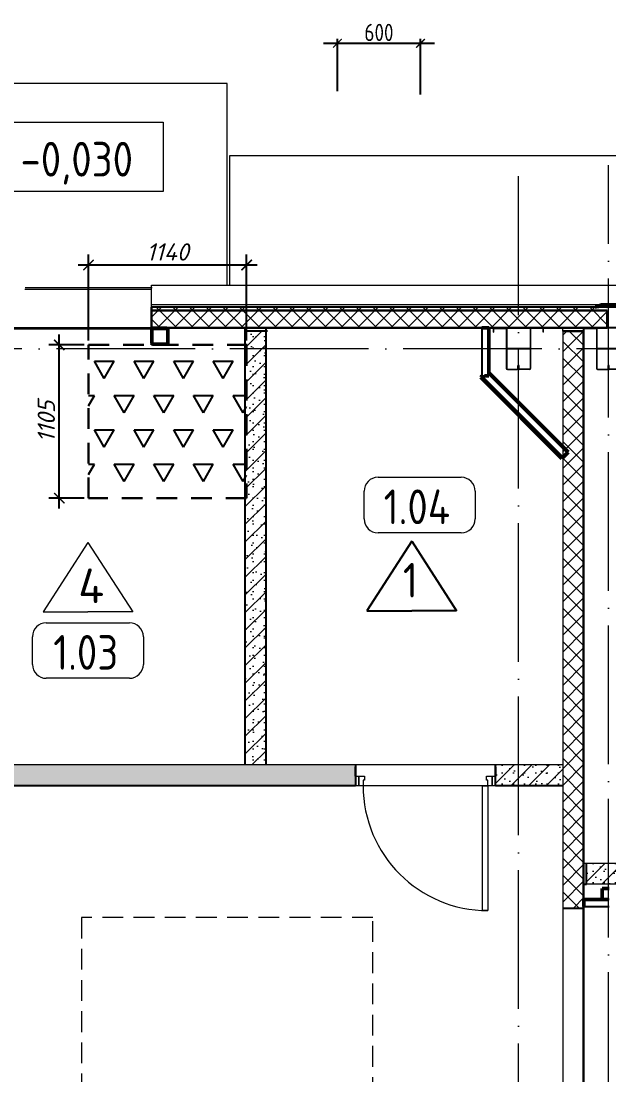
# Model space of a CAD drawing. Header units: millimetres. Extents: x 2559584 to 2748503, y -688364 to -611007.
# Drawn here: x 2691550 to 2695788, y -634780 to -627184 of the extents above; entities that cross this region are included whole.
import ezdxf

# ---------------------------------------------------------------- set-up
doc = ezdxf.new("R2010")
doc.units = ezdxf.units.MM
doc.header["$LTSCALE"] = 50
for name, pattern in [('_ШПТ__20_т__2_5__Линия сетки', [25, 20, -2.5, 0, -2.5]), ('_ШТР__3__1_5_', [4.5, 3, -1.5]), ('_ШТР__3__2__Невидимые', [5, 3, -2]), ('CENTER', [50.8, 31.75, -6.35, 6.35, -6.35]), ('невидимаяX2', [19.05, 12.7, -6.35])]:
    doc.linetypes.add(name, pattern=pattern)
doc.layers.get('Defpoints').update_dxf_attribs({"color": 4})
doc.layers.add('_1-1_ Внутренние стены', color=7, linetype='Continuous')
doc.layers.add('расположение плит', color=7, linetype='Continuous')
for name, color, linetype, lineweight in [('A-Wall', 113, 'Continuous', 50), ('G-ANNO-TTLB', 7, 'Continuous', 30), ('Высотные отметки', 7, 'Continuous', 9), ('Марки помещений', 7, 'Continuous', 20), ('Обобщенные модели', 7, 'Continuous', 18), ('ОСИ', 251, 'CENTER', 18), ('Перекрытия', 7, 'Continuous', 18), ('Размерные', 45, 'Continuous', 15), ('Стены', 7, 'Continuous', 18), ('Стены разрез', 7, 'Continuous', 30), ('Стены штриховка', 7, 'Continuous', 30), ('Типовые аннотации', 7, 'Continuous', 18)]:
    doc.layers.add(name, color=color, linetype=linetype, lineweight=lineweight)
doc.layers.add('Вспомогательные', color=6, linetype='Continuous', plot=False)
for name, color, linetype, lineweight, true_color in [('Двери', 7, 'Continuous', 9, 0x804000), ('Каркас_Импост', 7, 'Continuous', 9, 0x804000), ('Линии', 7, 'Continuous', 9, 0x00a600), ('Монтажный зазор', 7, 'Continuous', 9, 0x804000), ('Несущие колонны', 7, 'Continuous', 18, 0x800040), ('Панель', 7, 'Continuous', 9, 0x804000)]:
    doc.layers.add(name, color=color, linetype=linetype, lineweight=lineweight, true_color=true_color)
doc.styles.add('_PP_Text Style', font='isocpeur.ttf', dxfattribs={"width": 0.8})
doc.styles.add('GOST 2.304 type A', font='isocpeur.ttf')
doc.styles.add('GOST Common_1', font='GOST_Common.ttf', dxfattribs={"width": 0.9, "height": 250})
doc.styles.add('SPDS', font='isocpeui.ttf')
doc.dimstyles.new('_PP_DIM Style', dxfattribs={"dimtxt": 2.5, "dimasz": 2.5, "dimexe": 1.25, "dimexo": 0.625, "dimtad": 1, "dimdec": 0, "dimrnd": 0.001, "dimtxsty": '_PP_Text Style', "dimblk": 'ARCHTICK', "dimcen": 2.5, "dimdle": 2, "dimadec": 0, "dimazin": 2, "dimtfac": 0.75, "dimtdec": 0, "dimtmove": 0, "dimatfit": 3, "dimfxl": 1, "dimtolj": 1, "dimarcsym": 0})
doc.dimstyles.new('м 50', dxfattribs={"dimscale": 50, "dimtxt": 2, "dimasz": 1.5, "dimexe": 1.5, "dimexo": 0.625, "dimtad": 1, "dimdec": 0, "dimtxsty": 'SPDS', "dimblk": 'ARCHTICK', "dimcen": 2.5, "dimdle": 1.5, "dimclrd": 256, "dimclre": 256, "dimclrt": 256, "dimadec": 0, "dimazin": 0, "dimtfac": 1, "dimtdec": 0, "dimtmove": 1, "dimatfit": 3, "dimldrblk": 'OPEN30', "dimfxl": 1, "dimarcsym": 0})

# ---------------------------------------------------------------- blocks, each defined once
blk = doc.blocks.new('_ARCHTICK')
at = {"color": 0, "linetype": 'ByBlock', "const_width": 0.15}
blk.add_lwpolyline([(-0.5, -0.5), (0.5, 0.5)], dxfattribs=at)
blk = doc.blocks.new('*D644')
at = {"lineweight": -2, "transparency": 16777216}
for p, q in [((2692004.2, -629517.9), (2691750.3, -629517.9)), ((2691825.3, -630697.9), (2691825.3, -629442.9)), ((2692004.2, -630622.9), (2691750.3, -630622.9))]:
    blk.add_line(p, q, dxfattribs=at)
at = {"layer": 'Defpoints', "color": 0, "transparency": 16777216}
for p in [(2691825.3, -629517.9), (2692035.5, -629517.9), (2692035.5, -630622.9)]:
    blk.add_point(p, dxfattribs=at)
at = {"lineweight": -2, "transparency": 16777216, "xscale": 75, "yscale": 75, "zscale": 75}
for p, rotation in [((2691825.3, -629517.9), 90), ((2691825.3, -630622.9), 270)]:
    blk.add_blockref('_ARCHTICK', p, dxfattribs=dict(at, rotation=rotation))
at = {"transparency": 16777216, "insert": (2691731.5, -630070.4), "char_height": 125, "attachment_point": 5, "rotation": 90, "style": 'SPDS'}
blk.add_mtext('1105', dxfattribs=at)
blk = doc.blocks.new('_OPEN30')
at = {"color": 0, "linetype": 'ByBlock'}
for p, q in [((-1, 0.27), (0, 0)), ((0, 0), (-1, -0.27)), ((0, 0), (-1, 0))]:
    blk.add_line(p, q, dxfattribs=at)
blk = doc.blocks.new('*D645')
at = {"lineweight": -2, "transparency": 16777216}
for p, q in [((2692035.5, -629486.6), (2692035.5, -628866.7)), ((2693175.5, -629486.6), (2693175.5, -628866.7)), ((2691960.5, -628941.7), (2693250.5, -628941.7))]:
    blk.add_line(p, q, dxfattribs=at)
at = {"layer": 'Defpoints', "color": 0, "transparency": 16777216}
for p in [(2693175.5, -628941.7), (2692035.5, -629517.9), (2693175.5, -629517.9)]:
    blk.add_point(p, dxfattribs=at)
at = {"lineweight": -2, "transparency": 16777216, "xscale": 75, "yscale": 75, "zscale": 75, "rotation": 180}
blk.add_blockref('_ARCHTICK', (2692035.5, -628941.7), dxfattribs=at)
at = {"lineweight": -2, "transparency": 16777216, "xscale": 75, "yscale": 75, "zscale": 75}
blk.add_blockref('_ARCHTICK', (2693175.5, -628941.7), dxfattribs=at)
at = {"transparency": 16777216, "insert": (2692605.5, -628847.9), "char_height": 125, "attachment_point": 5, "style": 'SPDS'}
blk.add_mtext('1140', dxfattribs=at)
blk = doc.blocks.new('243_КолоннаНесущая_Труба_ГОСТ 30245-2003 - 120x120x5-V6-_О__L1_0_000_')
at = {"layer": 'Несущие колонны', "color": 7, "lineweight": 40}
for p, q in [((-60, 51), (-60, -51)), ((-55, -51), (-55, 51)), ((51, 60), (-51, 60)), ((-51, 55), (51, 55)), ((55, 51), (55, -51)), ((60, -51), (60, 51)), ((51, -55), (-51, -55)), ((-51, -60), (51, -60))]:
    blk.add_line(p, q, dxfattribs=at)
for centre, radius, start, end in [((-51, 51), 9, 90, 180), ((-51, 51), 4, 90, 180), ((51, 51), 9, 0, 90), ((51, 51), 4, 0, 90), ((-51, -51), 9, 180, 270), ((-51, -51), 4, 180, 270), ((51, -51), 4, 270, 0), ((51, -51), 9, 270, 360)]:
    blk.add_arc(centre, radius, start, end, dxfattribs=at)
blk = doc.blocks.new('190_ФЭ_Цоколь_Типовой - ФЭ-Ц1_140х80-1287199-_О__L1_0_000_')
at = {"layer": 'Обобщенные модели', "color": 0}
for p, q in [((11705, 12433.1), (33695, 12433.1)), ((11705, 12415), (11705, 12433.1)), ((11705, 12294.9), (11705, 12415)), ((11705, 12294.9), (14945, 12294.9)), ((11705, 12280.6), (11705, 12294.9)), ((11705, 12280.6), (14930.8, 12280.6)), ((11705, 12277.7), (11705, 12280.6)), ((11705, 12277.7), (14902.3, 12277.7)), ((11705, 12275.1), (11705, 12277.7)), ((11705, 12275.1), (14902.1, 12275.1)), ((14912, 12275.1), (15088, 12275.1)), ((14929.1, 12277.7), (15070.9, 12277.7)), ((14932, 12280.6), (15068, 12280.6))]:
    blk.add_line(p, q, dxfattribs=at)
blk = doc.blocks.new('190_ФЭ_Стена_Стык вертикальный - ФЭ-C1_110-1293508-_О__L1_0_000_')
at = {"layer": 'Обобщенные модели', "lineweight": 9}
h = blk.add_hatch(dxfattribs=at)
h.set_pattern_fill('FP_7', color=256, style=0, pattern_type=2)
h.set_pattern_definition([(45, (0, 0), (-106.066, 106.066), [])])
h.paths.add_polyline_path([(14912, 12275), (14912, 12276), (14902, 12275)], flags=0)
h.paths.add_polyline_path([(15098, 12275), (15097, 12276), (15088, 12275)], flags=0)
h.paths.add_polyline_path([(15097, 12277), (15098, 12278), (15072, 12278), (15055, 12295), (14945, 12295), (14928, 12278), (14928.4, 12277), (14945.4, 12294), (15054.6, 12294), (15071.6, 12277)], flags=0)
at = {"layer": 'Обобщенные модели', "lineweight": 40}
for p, q in [((14928, 12278), (14902, 12278)), ((14902, 12278), (14902, 12275)), ((14902, 12275), (14912, 12275)), ((14903, 12276), (14903, 12277)), ((14903, 12277), (14928.4, 12277)), ((14912, 12276), (14903, 12276)), ((14912, 12275), (14912, 12276)), ((14945, 12295), (14928, 12278)), ((14928.4, 12277), (14945.4, 12294)), ((15055, 12295), (14945, 12295)), ((14945.4, 12294), (15054.6, 12294)), ((15054.6, 12294), (15071.6, 12277)), ((15072, 12278), (15055, 12295)), ((15071.6, 12277), (15097, 12277)), ((15098, 12278), (15072, 12278)), ((15097, 12276), (15088, 12276)), ((15088, 12276), (15088, 12275)), ((15088, 12275), (15098, 12275)), ((15097, 12277), (15097, 12276)), ((15098, 12275), (15098, 12278))]:
    blk.add_line(p, q, dxfattribs=at)
blk = doc.blocks.new('050_Марка_Помещение_ОдноЗначение - Номер в прямоугольнике-676399-_О__L1_0_000_')
at = {"layer": 'Типовые аннотации', "color": 0, "lineweight": 9}
for p, q in [((-3, 2), (3, 2)), ((-4, -1), (-4, 1)), ((4, 1), (4, -1)), ((3, -2), (-3, -2))]:
    blk.add_line(p, q, dxfattribs=at)
for centre, start, end in [((-3, 1), 90, 180), ((3, 1), 360, 90), ((-3, -1), 180, 270), ((3, -1), 270, 0)]:
    blk.add_arc(centre, 1, start, end, dxfattribs=at)
blk = doc.blocks.new('Высотные отметки - Рамка-5093-_О__L1_0_000_')
at = {"layer": 'Типовые аннотации', "color": 0, "lineweight": 9}
for p, q in [((-6, 0), (-6, 5)), ((-6, 5), (6, 5)), ((6, 5), (6, 0)), ((6, 0), (-6, 0))]:
    blk.add_line(p, q, dxfattribs=at)
blk = doc.blocks.new('к3')
at = {"color": 0, "linetype": 'ByBlock', "lineweight": -2, "ltscale": 200}
for p, q in [((4147417.8, 542805.7), (4147417.8, 542828.2)), ((4147417.8, 542805.7), (4147420.8, 542805.7)), ((4147420.8, 542805.7), (4147420.8, 542828.2)), ((4147425.8, 542836.2), (4147504.8, 542836.2)), ((4147425.8, 542833.2), (4147504.8, 542833.2)), ((4147509.8, 542828.2), (4147509.8, 542544.2)), ((4147512.8, 542828.2), (4147512.8, 542544.2)), ((4147682.8, 542828.2), (4147682.8, 542544.2)), ((4147685.8, 542828.2), (4147685.8, 542544.2)), ((4147769.8, 542836.2), (4147690.8, 542836.2)), ((4147769.8, 542833.2), (4147690.8, 542833.2)), ((4147774.8, 542805.7), (4147774.8, 542828.2)), ((4147777.8, 542805.7), (4147774.8, 542805.7)), ((4147777.8, 542805.7), (4147777.8, 542828.2)), ((4147517.8, 542539.2), (4147588.8, 542539.2)), ((4147593.8, 542544.2), (4147593.8, 542566.7)), ((4147593.8, 542566.7), (4147596.8, 542566.7)), ((4147596.8, 542544.2), (4147596.8, 542566.7)), ((4147598.8, 542544.2), (4147598.8, 542566.7)), ((4147601.8, 542566.7), (4147598.8, 542566.7)), ((4147601.8, 542544.2), (4147601.8, 542566.7)), ((4147677.8, 542539.2), (4147606.8, 542539.2)), ((4147517.8, 542536.2), (4147588.8, 542536.2)), ((4147677.8, 542536.2), (4147606.8, 542536.2))]:
    blk.add_line(p, q, dxfattribs=at)
for centre, radius, start, end in [((4147425.8, 542828.2), 8, 90, 180), ((4147425.8, 542828.2), 5, 90, 180), ((4147504.8, 542828.2), 8, 0, 90), ((4147504.8, 542828.2), 5, 0, 90), ((4147690.8, 542828.2), 8, 90, 180), ((4147690.8, 542828.2), 5, 90, 180), ((4147769.8, 542828.2), 8, 0, 90), ((4147769.8, 542828.2), 5, 0, 90), ((4147517.8, 542544.2), 8, 180, 270), ((4147517.8, 542544.2), 5, 180, 270), ((4147588.8, 542544.2), 8, 270, 0), ((4147588.8, 542544.2), 5, 270, 0), ((4147606.8, 542544.2), 8, 180, 270), ((4147606.8, 542544.2), 5, 180, 270), ((4147677.8, 542544.2), 5, 270, 0), ((4147677.8, 542544.2), 8, 270, 0)]:
    blk.add_arc(centre, radius, start, end, dxfattribs=at)
at = {"layer": 'Вспомогательные', "color": 0, "ltscale": 10}
for p, q in [((4147690.3, 542836.2), (4147505.3, 542836.2)), ((4147682.8, 542686.2), (4147512.8, 542686.2))]:
    blk.add_line(p, q, dxfattribs=at)
blk = doc.blocks.new('к1')
at = {"color": 0, "linetype": 'ByBlock', "lineweight": -2, "ltscale": 200}
for p, q in [((4142417.8, 542805.7), (4142417.8, 542828.2)), ((4142417.8, 542805.7), (4142420.8, 542805.7)), ((4142420.8, 542805.7), (4142420.8, 542828.2)), ((4142425.8, 542836.2), (4142504.8, 542836.2)), ((4142425.8, 542833.2), (4142504.8, 542833.2)), ((4142509.8, 542828.2), (4142509.8, 542544.2)), ((4142512.8, 542828.2), (4142512.8, 542544.2)), ((4142682.8, 542828.2), (4142682.8, 542544.2)), ((4142685.8, 542828.2), (4142685.8, 542544.2)), ((4142769.8, 542836.2), (4142690.8, 542836.2)), ((4142769.8, 542833.2), (4142690.8, 542833.2)), ((4142774.8, 542805.7), (4142774.8, 542828.2)), ((4142777.8, 542805.7), (4142774.8, 542805.7)), ((4142777.8, 542805.7), (4142777.8, 542828.2)), ((4142517.8, 542539.2), (4142588.8, 542539.2)), ((4142593.8, 542544.2), (4142593.8, 542566.7)), ((4142593.8, 542566.7), (4142596.8, 542566.7)), ((4142596.8, 542544.2), (4142596.8, 542566.7)), ((4142598.8, 542544.2), (4142598.8, 542566.7)), ((4142601.8, 542566.7), (4142598.8, 542566.7)), ((4142601.8, 542544.2), (4142601.8, 542566.7)), ((4142677.8, 542539.2), (4142606.8, 542539.2)), ((4142517.8, 542536.2), (4142588.8, 542536.2)), ((4142677.8, 542536.2), (4142606.8, 542536.2))]:
    blk.add_line(p, q, dxfattribs=at)
for centre, radius, start, end in [((4142425.8, 542828.2), 8, 90, 180), ((4142425.8, 542828.2), 5, 90, 180), ((4142504.8, 542828.2), 8, 0, 90), ((4142504.8, 542828.2), 5, 0, 90), ((4142690.8, 542828.2), 8, 90, 180), ((4142690.8, 542828.2), 5, 90, 180), ((4142769.8, 542828.2), 8, 0, 90), ((4142769.8, 542828.2), 5, 0, 90), ((4142517.8, 542544.2), 8, 180, 270), ((4142517.8, 542544.2), 5, 180, 270), ((4142588.8, 542544.2), 8, 270, 0), ((4142588.8, 542544.2), 5, 270, 0), ((4142606.8, 542544.2), 8, 180, 270), ((4142606.8, 542544.2), 5, 180, 270), ((4142677.8, 542544.2), 5, 270, 0), ((4142677.8, 542544.2), 8, 270, 0)]:
    blk.add_arc(centre, radius, start, end, dxfattribs=at)
at = {"layer": 'Вспомогательные', "color": 0, "ltscale": 10}
for p, q in [((4142690.3, 542836.2), (4142505.3, 542836.2)), ((4142682.8, 542686.2), (4142512.8, 542686.2))]:
    blk.add_line(p, q, dxfattribs=at)
blk = doc.blocks.new('101_Дверь_Однопольная_Стальная_Противопожарная_ГОСТ Р 57327-2016 - ДПС_01_2080-960_Пр_EI 30_П-1150081-_О__L1_0_000_')
at = {"layer": 'Каркас_Импост', "color": 7}
for p, q in [((-480, 75), (-450, 75)), ((-480, 5), (-480, 75)), ((-440, 5), (-480, 5)), ((-450, 75), (-450, 35)), ((-450, 35), (-440, 35)), ((-440, 35), (-440, 5)), ((440, 35), (450, 35)), ((440, 5), (440, 35)), ((480, 5), (440, 5)), ((450, 75), (480, 75)), ((450, 35), (450, 75)), ((480, 75), (480, 5))]:
    blk.add_line(p, q, dxfattribs=at)
at = {"layer": 'Монтажный зазор', "color": 7}
for p, q in [((-505, 75), (-480, 75)), ((-505, 5), (-505, 75)), ((-480, 5), (-505, 5)), ((-480, 75), (-480, 5)), ((480, 75), (505, 75)), ((480, 5), (480, 75)), ((505, 5), (480, 5)), ((505, 75), (505, 5))]:
    blk.add_line(p, q, dxfattribs=at)
at = {"layer": 'Панель', "color": 7, "lineweight": 18}
for p, q in [((-450, 975), (-410, 975)), ((-450, 75), (-450, 975)), ((-410, 975), (-410, 75)), ((-410, 75), (-450, 75))]:
    blk.add_line(p, q, dxfattribs=at)
at = {"layer": 'Панель', "color": 7}
blk.add_arc((-450, 75), 900, 0, 90, dxfattribs=at)
blk = doc.blocks.new('План')
at = {"layer": '_1-1_ Внутренние стены', "linetype": 'Continuous', "lineweight": 0}
h = blk.add_hatch(dxfattribs=at)
h.set_pattern_fill('ГАЗОБЕТОН_0004', color=8, style=0, pattern_type=2)
h.set_pattern_definition([(45, (55521.71, 1602.83), (-63.63961, 63.63961), []), (90, (55458.07, 1666.47), (-81, 0), [0, -54, 0, -81]), (155, (55521.71, 1730.11), (34.23208, 73.41093), [0, -39.6, 0, -68.4])])
h.paths.add_polyline_path([(12380, 9000), (12380, 12128), (12530, 12128), (12530, 9000)])
h = blk.add_hatch(dxfattribs=at)
h.set_pattern_fill('ГАЗОБЕТОН_0004', color=8, style=0, pattern_type=2)
h.set_pattern_definition([(45, (42971.71, -1675.17), (-63.63961, 63.63961), []), (90, (42908.07, -1611.53), (-81, 0), [0, -54, 0, -81]), (155, (42971.71, -1547.89), (34.23208, 73.41093), [0, -39.6, 0, -68.4])])
h.paths.add_polyline_path([(-160, 9000), (-160, 8850), (13175, 8850), (13175, 9000)])
h = blk.add_hatch(dxfattribs=at)
h.set_pattern_fill('ГАЗОБЕТОН_0004', color=8, style=0, pattern_type=2)
h.set_pattern_definition([(45, (57316.71, -1675.17), (-63.63961, 63.63961), []), (90, (57253.07, -1611.53), (-81, 0), [0, -54, 0, -81]), (155, (57316.71, -1547.89), (34.23208, 73.41093), [0, -39.6, 0, -68.4])])
h.paths.add_polyline_path([(14185, 9000), (14185, 8850), (14672, 8850), (14672, 9000)])
h = blk.add_hatch(dxfattribs=at)
h.set_pattern_fill('ГАЗОБЕТОН_0004', color=8, style=0, pattern_type=2)
h.set_pattern_definition([(45, (57971.71, -2384.935), (-63.63961, 63.63961), []), (90, (57908.07, -2321.296), (-81, 0), [0, -54, 0, -81]), (155, (57971.71, -2257.66), (34.23208, 73.41093), [0, -39.6, 0, -68.4])])
h.paths.add_polyline_path([(14840, 8290.2), (14840, 8140.2), (17420, 8140.2), (17420, 8290.2)])
at = {"layer": 'A-Wall', "linetype": 'Continuous', "lineweight": 18}
h = blk.add_hatch(dxfattribs=at)
h.set_pattern_fill('', color=30, scale=300, style=0, pattern_type=0)
h.set_pattern_definition([])
h.paths.add_polyline_path([(14078.3, 11796.6), (14663.1, 11209.9), (14672, 11218.7), (14087.1, 11805.4)], flags=0)
at = {"layer": 'Стены штриховка', "lineweight": 9}
h = blk.add_hatch(dxfattribs=at)
h.set_pattern_fill('FP_5', color=8, style=0, pattern_type=2)
h.set_pattern_definition([(45, (0, 25), (-60.10408, 60.10408), []), (135, (0, 25), (-60.10408, -60.10408), [])])
h.paths.add_polyline_path([(14990, 12152), (14990, 12298), (11705, 12298), (11705, 12152), (14656.1, 12152)], flags=0)
h.paths.add_polyline_path([(10520.7, 12152), (10695, 12152), (10695, 12298), (10010, 12298), (10010, 12152), (10107.2, 12152)], flags=0)
h = blk.add_hatch(dxfattribs=at)
h.set_pattern_fill('FP_5', color=8, style=0, pattern_type=2)
h.set_pattern_definition([(45, (-55, 0), (-60.10408, 60.10408), []), (135, (-55, 0), (-60.10408, -60.10408), [])])
h.paths.add_polyline_path([(14672, 6010), (14818, 6010), (14818, 6540), (14672, 6540), (14672, 6180.3)])
h.paths.add_polyline_path([(14818, 12128), (14672, 12128), (14672, 7970.2), (14749.7, 7971.3), (14820, 7970.2)])
at = {"color": 8}
for p, q in [((12380, 9000), (12380, 12150)), ((12540, 12128), (12390, 12128)), ((12530, 9000), (12530, 12150)), ((14435, 12000), (14350, 12000)), ((13580.9, 10612.4), (13257.4, 10111.9)), ((13580.9, 10612.4), (13904.5, 10111.9)), ((13257.4, 10111.9), (13580.9, 10111.9)), ((13904.5, 10111.9), (13580.9, 10111.9)), ((13175, 9000), (13175, 8850)), ((14185, 8850), (14185, 9000)), ((13175, 8850), (-180, 8850)), ((14672, 8850), (14185, 8850)), ((14840, 8140.2), (14840, 8290)), ((14820, 8140.2), (14840, 8140.2)), ((14673, 7967.5), (14823, 7967.5))]:
    blk.add_line(p, q, dxfattribs=at)
at = {"layer": 'A-Wall', "color": 0, "linetype": 'Continuous', "lineweight": 25}
for p, q in [((14087.1, 12150), (14087.1, 11805.4)), ((14087.1, 11805.4), (14672, 11218.7)), ((14672, 11218.7), (14087.1, 11805.4)), ((14087.1, 11805.4), (14104.8, 11805.4)), ((14820.8, 7979.5), (15004.5, 7979.5)), ((15004.5, 8029.5), (14992, 8029.5))]:
    blk.add_line(p, q, dxfattribs=at)
at = {"layer": 'A-Wall', "color": 8, "linetype": 'Continuous', "lineweight": 50}
for p, q in [((14137.1, 12150), (14087.1, 12150)), ((14663.1, 11209.9), (14707.4, 11254)), ((14954.5, 8110.8), (14954.5, 8029.5)), ((15004.5, 8110.8), (14954.5, 8110.8)), ((14992, 8029.5), (14820.8, 8029.5)), ((14820.8, 8029.5), (14820.8, 7979.5))]:
    blk.add_line(p, q, dxfattribs=at)
at = {"layer": 'A-Wall', "color": 0, "linetype": 'Continuous', "lineweight": 50}
for p, q in [((14137.1, 11805.4), (14137.1, 12150)), ((14087.1, 11805.4), (14078.3, 11796.6)), ((14078.3, 11796.6), (14663.1, 11209.9)), ((14104.8, 11805.4), (14137.1, 11805.4)), ((14707.4, 11254), (14137.1, 11826.1))]:
    blk.add_line(p, q, dxfattribs=at)
at = {"layer": 'G-ANNO-TTLB', "color": 8, "lineweight": 9}
for p, q in [((11246.2, 10604.4), (10922.7, 10103.9)), ((11246.2, 10604.4), (11569.7, 10103.9)), ((10922.7, 10103.9), (11246.2, 10103.9)), ((11569.7, 10103.9), (11246.2, 10103.9))]:
    blk.add_line(p, q, dxfattribs=at)
at = {"layer": 'Линии', "color": 8, "linetype": '_ШТР__3__1_5_', "lineweight": 18}
for p, q in [((11200, 7900), (11200, 1200)), ((13300, 7900), (11200, 7900)), ((13300, 1200), (13300, 7900))]:
    blk.add_line(p, q, dxfattribs=at)
at = {"layer": 'ОСИ', "color": 8, "linetype": '_ШПТ__20_т__2_5__Линия сетки'}
for p, q in [((14350, -4008), (14350, 13323)), ((15000, -3495.4), (15000, 13323)), ((47022, 12000), (-4642.5, 12000))]:
    blk.add_line(p, q, dxfattribs=at)
at = {"layer": 'Перекрытия', "color": 8}
for p, q in [((12250, 13913), (10150, 13913)), ((12250, 12458.1), (12250, 13913)), ((12270, 13393), (33130, 13393)), ((12270, 12458.1), (12270, 13393)), ((10790, 12431), (11705, 12431)), ((10793.1, 12440.7), (11708.1, 12440.7)), ((11705, 12141), (10695, 12141)), ((11708.1, 12150.7), (10698.1, 12150.7)), ((14670, 12128), (14670, 12150))]:
    blk.add_line(p, q, dxfattribs=at)
at = {"layer": 'Стены', "color": 8}
for p, q in [((13175, 9000), (-160, 9000)), ((14672, 9000), (14185, 9000))]:
    blk.add_line(p, q, dxfattribs=at)
at = {"layer": 'Стены', "color": 8, "linetype": 'невидимаяX2', "ltscale": 10}
for p, q in [((14185, 9000), (13175, 9000)), ((14185, 8850), (13175, 8850))]:
    blk.add_line(p, q, dxfattribs=at)
at = {"layer": 'Стены', "color": 8, "lineweight": 18}
for p, q in [((17420, 8290), (14820, 8290)), ((17420, 8140.2), (14820, 8140.2))]:
    blk.add_line(p, q, dxfattribs=at)
at = {"layer": 'Стены разрез', "color": 8}
for p, q in [((11705, 12300.1), (11705, 12125)), ((14990, 12275), (11705, 12275)), ((14990, 12150), (14990, 12275)), ((11705, 12125), (11714, 12125)), ((11816, 12150), (14990, 12150)), ((14820, 12128), (14670, 12128)), ((14820, 6660.2), (14820, 12119.5)), ((13175, 8920), (13175, 8987.5)), ((14185, 8987.5), (14185, 8920))]:
    blk.add_line(p, q, dxfattribs=at)
at = {"layer": 'Стены штриховка', "color": 8, "lineweight": 9}
for p, q in [((14990, 12273), (11705, 12273)), ((14990, 12152), (11705, 12152)), ((14672, 6540), (14672, 12128))]:
    blk.add_line(p, q, dxfattribs=at)
at = {"layer": 'Высотные отметки', "color": 8, "lineweight": 20, "xscale": 99.99999999999993, "yscale": 99.99999999999993, "zscale": 99.99999999999993}
blk.add_blockref('Высотные отметки - Рамка-5093-_О__L1_0_000_', (11188.5, 13134.8), dxfattribs=at)
at = {"layer": 'Двери', "color": 8, "rotation": 180}
blk.add_blockref('101_Дверь_Однопольная_Стальная_Противопожарная_ГОСТ Р 57327-2016 - ДПС_01_2080-960_Пр_EI 30_П-1150081-_О__L1_0_000_', (13680, 8925), dxfattribs=at)
at = {"layer": 'Марки помещений', "color": 8, "xscale": 99.99999999999993, "yscale": 99.99999999999993, "zscale": 99.99999999999993}
for p in [(13637.4, 10873.8), (11245.7, 9824.6)]:
    blk.add_blockref('050_Марка_Помещение_ОдноЗначение - Номер в прямоугольнике-676399-_О__L1_0_000_', p, dxfattribs=at)
at = {"layer": 'Несущие колонны', "color": 8}
blk.add_blockref('243_КолоннаНесущая_Труба_ГОСТ 30245-2003 - 120x120x5-V6-_О__L1_0_000_', (11765, 12090), dxfattribs=at)
at = {"layer": 'Обобщенные модели', "color": 8}
for name in ['190_ФЭ_Цоколь_Типовой - ФЭ-Ц1_140х80-1287199-_О__L1_0_000_', '190_ФЭ_Стена_Стык вертикальный - ФЭ-C1_110-1293508-_О__L1_0_000_']:
    blk.add_blockref(name, (0, 25), dxfattribs=at)
at = {"layer": 'Размерные', "color": 8}
for name, p in [('к1', (-4128247.8, -530686.2)), ('к3', (-4132597.8, -530686.2))]:
    blk.add_blockref(name, p, dxfattribs=at)
at = {"layer": 'G-ANNO-TTLB', "color": 8, "lineweight": 9, "insert": (11175.9, 10416.4), "char_height": 250, "width": 606.076, "attachment_point": 1, "style": 'GOST 2.304 type A'}
blk.add_mtext('4', dxfattribs=at)
at = {"layer": 'Высотные отметки', "color": 8, "insert": (10759.8, 13491.5), "char_height": 250, "width": 1028.823, "attachment_point": 1, "line_spacing_factor": 1.022761, "style": 'GOST Common_1'}
blk.add_mtext('-0,030', dxfattribs=at)
at = {"layer": 'Марки помещений', "color": 8, "lineweight": 9, "char_height": 250, "attachment_point": 1, "style": 'GOST Common_1'}
for s, insert, width in [('1.04', (13378.5, 10986), 627.721), ('1', (13517.2, 10456.7), 606.076), ('1.03', (10995.8, 9936.7), 606.076)]:
    blk.add_mtext(s, dxfattribs=dict(at, insert=insert, width=width))
blk = doc.blocks.new('*D695')
at = {"color": 0, "lineweight": -2, "ltscale": 50, "transparency": 16777216}
for p, q in [((2693829.8, -627688.7), (2693829.8, -627312.5)), ((2694429.8, -627713.7), (2694429.8, -627312.5)), ((2693729.8, -627343.8), (2694529.8, -627343.8))]:
    blk.add_line(p, q, dxfattribs=at)
at = {"layer": 'Defpoints', "color": 0, "ltscale": 50, "transparency": 16777216}
for p in [(2694429.8, -627343.8), (2693829.8, -627704.3), (2694429.8, -627729.3)]:
    blk.add_point(p, dxfattribs=at)
at = {"color": 0, "lineweight": -2, "ltscale": 50, "transparency": 16777216, "xscale": 62.5, "yscale": 62.5, "zscale": 62.5, "rotation": 180}
blk.add_blockref('_ARCHTICK', (2693829.8, -627343.8), dxfattribs=at)
at = {"color": 0, "lineweight": -2, "ltscale": 50, "transparency": 16777216, "xscale": 62.5, "yscale": 62.5, "zscale": 62.5}
blk.add_blockref('_ARCHTICK', (2694429.8, -627343.8), dxfattribs=at)
at = {"color": 0, "ltscale": 50, "transparency": 16777216, "insert": (2694129.8, -627265.6), "char_height": 125, "attachment_point": 5, "style": '_PP_Text Style'}
blk.add_mtext('\\A1;600', dxfattribs=at)

msp = doc.modelspace()

# ---------------------------------------------------------------- hatches: boundary and pattern name
at = {"linetype": '_ШТР__3__2__Невидимые'}
h = msp.add_hatch(dxfattribs=at)
h.set_pattern_fill('TRIANG', color=256, scale=30)
h.set_pattern_definition([(60, (-2758.65, -8618), (-142.875, 247.46676), [142.875, -142.875]), (120, (-2758.65, -8618), (-285.75, 2e-07), [142.875, -142.875]), (0, (-2830.09, -8494.26), (142.875, 247.466759), [142.875, -142.875])])
h.paths.add_polyline_path([(2693175.5, -629517.9), (2692035.5, -629517.9), (2692035.5, -630622.9), (2693175.5, -630622.9)])

# ---------------------------------------------------------------- dimensions: what is measured, and where the dimension line sits
dim = msp.add_linear_dim(base=(2693175.5, -628941.7), p1=(2692035.5, -629517.9), p2=(2693175.5, -629517.9), dimstyle='м 50', override={"dimtxt": 2.5})
dim.commit()
dim.dimension.update_dxf_attribs({"geometry": '*D645', "text_midpoint": (2692605.5, -628847.9)})
dim = msp.add_linear_dim(base=(2691825.3, -629517.9), p1=(2692035.5, -630622.9), p2=(2692035.5, -629517.9), angle=90, dimstyle='м 50', override={"dimtxt": 2.5})
dim.commit()
dim.dimension.update_dxf_attribs({"geometry": '*D644', "text_midpoint": (2691731.5, -630070.4)})

# ---------------------------------------------------------------- next in the draw order: block references
at = {"layer": 'расположение плит', "color": 8}
msp.add_blockref('План', (2680785.5, -641545.9), dxfattribs=at)

# ---------------------------------------------------------------- next in the draw order: linework, layer by layer
at = {"layer": 'расположение плит', "linetype": '_ШТР__3__2__Невидимые', "lineweight": 30}
msp.add_lwpolyline([(2693175.5, -630622.9), (2692035.5, -630622.9), (2692035.5, -629517.9), (2693175.5, -629517.9)], close=True, dxfattribs=at)

# ---------------------------------------------------------------- next in the draw order: dimensions: what is measured, and where the dimension line sits
at = {"ltscale": 50}
dim = msp.add_linear_dim(base=(2694429.8, -627343.8), p1=(2693829.8, -627704.3), p2=(2694429.8, -627729.3), dimstyle='_PP_DIM Style', override={"dimscale": 0, "dimtxt": 2.5, "dimasz": 1.25, "dimexe": 0.625, "dimexo": 0.3125, "dimgap": 0.3125, "dimcen": 1.25}, dxfattribs=at)
dim.commit()
dim.dimension.update_dxf_attribs({"geometry": '*D695', "text_midpoint": (2694129.8, -627265.6)})

doc.saveas('drawing.dxf')
